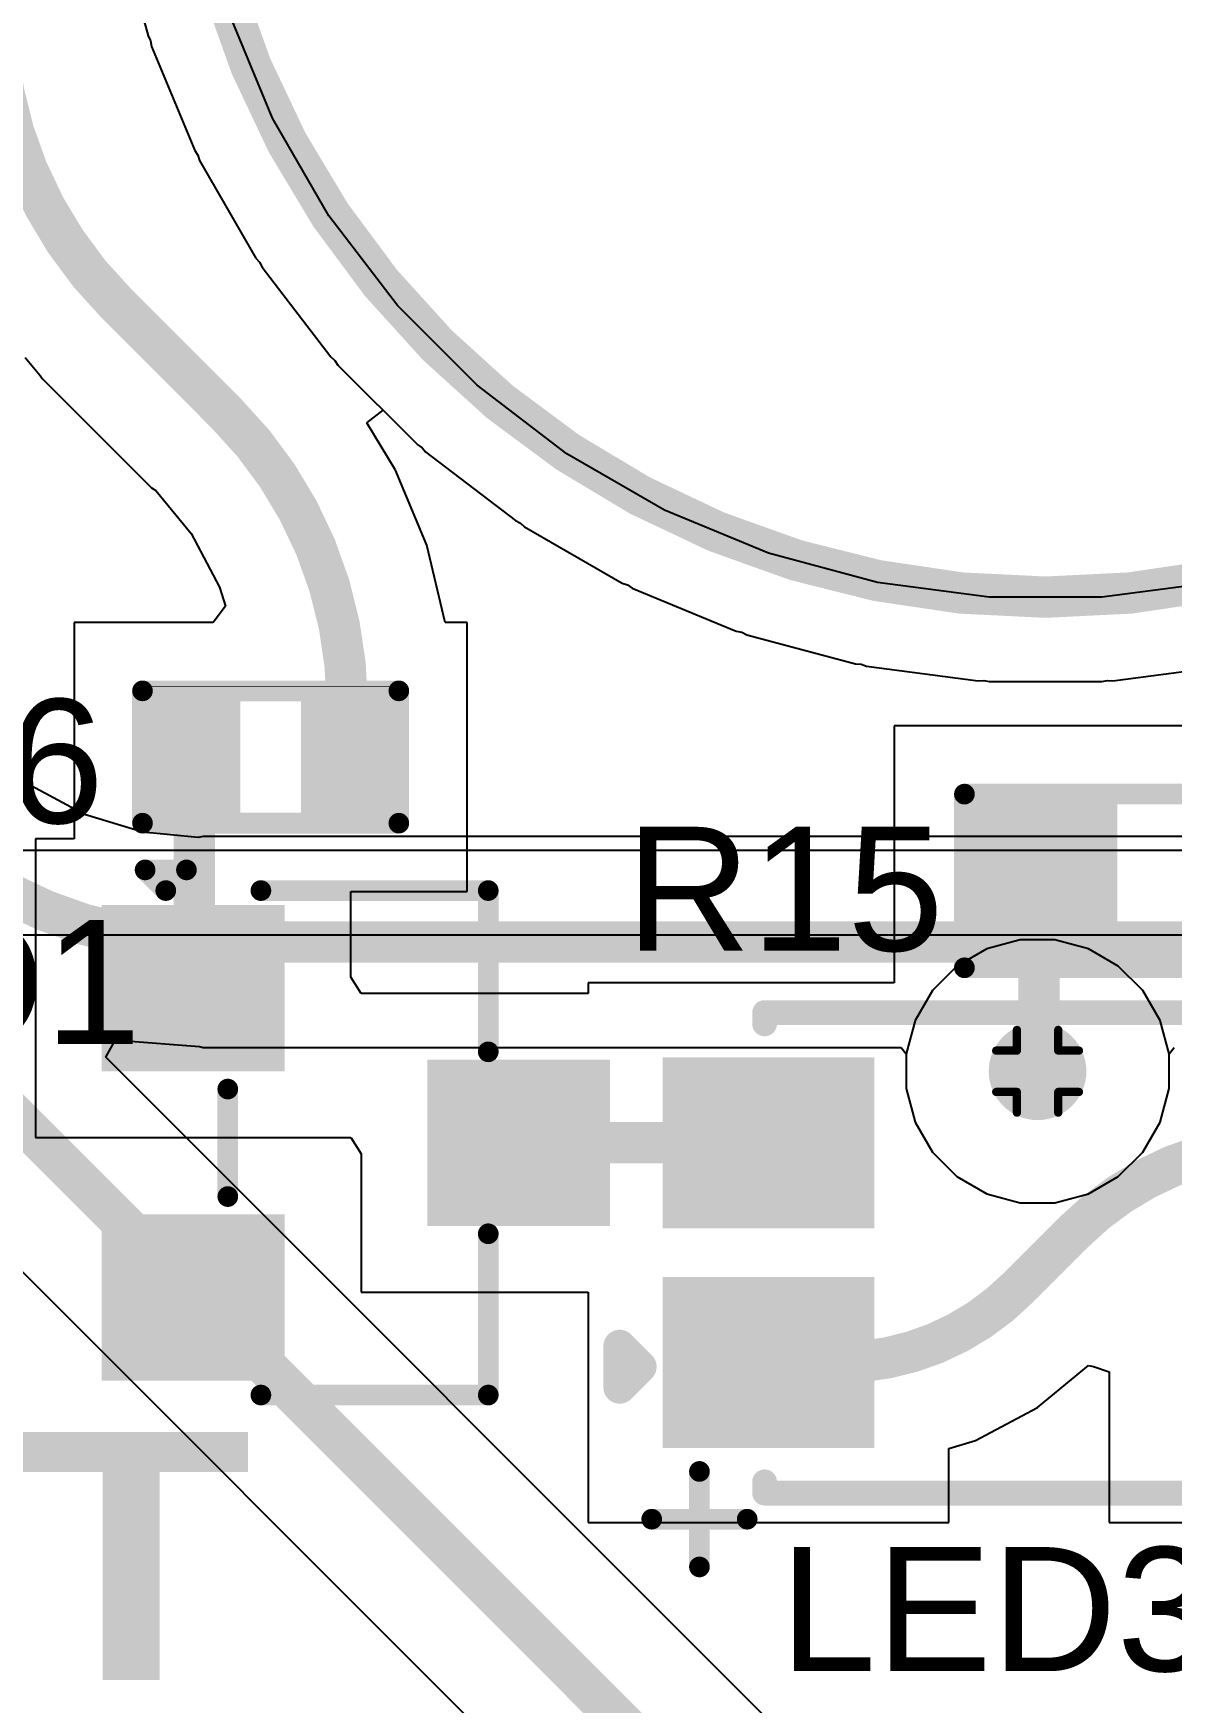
# Model space of a CAD drawing. Header units: inches. Extents: x -5 to 501, y -9 to 81.
# Drawn here: x 51.26 to 58.25, y 7.42 to 17.68 of the extents above; entities that cross this region are included whole.
import ezdxf

# ---------------------------------------------------------------- set-up
doc = ezdxf.new("R2010")
doc.units = ezdxf.units.IN
for name, color, linetype in [('Board Outline', 216, 'Continuous'), ('Bottom Layer', 5, 'Continuous'), ('Drill Drawing', 1, 'Continuous'), ('Ground', 16, 'Continuous'), ('Multi-Layer', 9, 'Continuous'), ('Power', 76, 'Continuous'), ('Top Layer', 1, 'Continuous'), ('Top Overlay', 2, 'Continuous'), ('Top Paste', 8, 'Continuous'), ('Top Solder', 216, 'Continuous'), ('Via Holes', 16, 'Continuous')]:
    doc.layers.add(name, color=color, linetype=linetype)
doc.styles.add('Arial', font='', dxfattribs={"height": 0.2})
doc.styles.add('Arial Black_Bold', font='', dxfattribs={"height": 0.2})
doc.styles.get('Arial').set_extended_font_data('Arial')
doc.styles.get('Arial Black_Bold').set_extended_font_data('Arial Black', bold=True)

msp = doc.modelspace()

# ---------------------------------------------------------------- hatches: boundary and pattern name
at = {"layer": 'Bottom Layer'}
h = msp.add_hatch(color=5, dxfattribs=at)
edge = h.paths.add_edge_path()
edge.add_arc((57.4294, 11.303), 0.2999994, 0, 360)
at = {"layer": 'Ground'}
h = msp.add_hatch(color=16, dxfattribs=at)
edge = h.paths.add_edge_path()
edge.add_arc((57.4294, 11.303), 0.2999994, 0, 360)
at = {"layer": 'Power'}
h = msp.add_hatch(color=76, dxfattribs=at)
edge = h.paths.add_edge_path()
edge.add_arc((57.4294, 11.303), 0.2999994, 0, 360)
at = {"layer": 'Top Layer'}
for points in [[(52.47639999999999, 13.5509), (52.47639999999999, 12.9159), (52.0192, 12.9159), (52.0192, 13.5509)], [(53.4162, 13.5509), (53.4162, 12.9159), (52.959, 12.9159), (52.959, 13.5509)], [(57.81829177999999, 12.91649944), (57.81829177999999, 12.02749944), (57.05629178, 12.02749944), (57.05629178, 12.91649944)], [(52.70176785, 12.22354045), (52.70176785, 11.40353955), (51.78176715, 11.40353955), (51.78176715, 12.22354045)], [(56.37633251, 10.38853904), (55.17633237, 10.38853904), (55.17633237, 11.33853968), (56.37633251, 11.33853968)], [(54.70176892999999, 11.27353981), (54.70176892999999, 10.45353891), (53.78176823, 10.45353891), (53.78176823, 11.27353981)], [(52.70176785, 10.32353917), (52.70176785, 9.50353827), (51.78176715, 9.50353827), (51.78176715, 10.32353917)], [(56.37633251, 9.038539199999999), (55.17633237, 9.038539199999999), (55.17633237, 9.98853984), (56.37633251, 9.98853984)]]:
    msp.add_hatch(color=1, dxfattribs=at).paths.add_polyline_path(points)
h = msp.add_hatch(color=1, dxfattribs=at)
edge = h.paths.add_edge_path()
edge.add_arc((57.4294, 11.303), 0.2999994, 0, 360)
at = {"layer": 'Top Paste'}
for points in [[(52.47639999999999, 13.5509), (52.47639999999999, 12.9159), (52.0192, 12.9159), (52.0192, 13.5509)], [(53.4162, 13.5509), (53.4162, 12.9159), (52.959, 12.9159), (52.959, 13.5509)], [(57.81829177999999, 12.91649944), (57.81829177999999, 12.02749944), (57.05629178, 12.02749944), (57.05629178, 12.91649944)], [(52.70176785, 12.22354045), (52.70176785, 11.40353955), (51.78176715, 11.40353955), (51.78176715, 12.22354045)], [(56.37633251, 10.38853904), (55.17633237, 10.38853904), (55.17633237, 11.33853968), (56.37633251, 11.33853968)], [(54.70176892999999, 11.27353981), (54.70176892999999, 10.45353891), (53.78176823, 10.45353891), (53.78176823, 11.27353981)], [(52.70176785, 10.32353917), (52.70176785, 9.50353827), (51.78176715, 9.50353827), (51.78176715, 10.32353917)], [(56.37633251, 9.038539199999999), (55.17633237, 9.038539199999999), (55.17633237, 9.98853984), (56.37633251, 9.98853984)]]:
    msp.add_hatch(color=8, dxfattribs=at).paths.add_polyline_path(points)
at = {"layer": 'Top Solder'}
for points in [[(52.53140115999999, 13.60590116), (52.53140115999999, 12.86089884), (51.96419884, 12.86089884), (51.96419884, 13.60590116)], [(53.47120116, 13.60590116), (53.47120116, 12.86089884), (52.90399884, 12.86089884), (52.90399884, 13.60590116)], [(57.91989177999999, 13.01809944), (57.91989177999999, 11.92589944), (56.95469178, 11.92589944), (56.95469178, 13.01809944)], [(52.80336784999999, 12.32514045), (52.80336784999999, 11.30193955), (51.68016715, 11.30193955), (51.68016715, 12.32514045)], [(56.42634510999999, 10.33852644), (55.12631977, 10.33852644), (55.12631977, 11.38855228), (56.42634510999999, 11.38855228)], [(54.80336892999999, 11.37513981), (54.80336892999999, 10.35193891), (53.68016823, 10.35193891), (53.68016823, 11.37513981)], [(52.80336784999999, 10.42513917), (52.80336784999999, 9.401938269999999), (51.68016715, 9.401938269999999), (51.68016715, 10.42513917)], [(56.42634510999999, 8.9885266), (55.12631977, 8.9885266), (55.12631977, 10.03855244), (56.42634510999999, 10.03855244)]]:
    msp.add_hatch(color=216, dxfattribs=at).paths.add_polyline_path(points)
at = {"layer": 'Via Holes'}
h = msp.add_hatch(color=7, dxfattribs=at)
edge = h.paths.add_edge_path()
edge.add_arc((57.4294, 11.303), 0.1499997, 0, 360)

# ---------------------------------------------------------------- linework, layer by layer
at = {"layer": 'Board Outline'}
msp.add_lwpolyline([(62.7614061, 19.49844462, 0.254, 0.254, 1), (52.19500609999999, 19.49844462, 0.254, 0.254, 1)], format="xyseb", close=True, dxfattribs=at)
at = {"layer": 'Bottom Layer'}
for p, q in [((51.78509835999999, 18.33147464), (51.96434615999999, 17.66251484)), ((51.96434615999999, 17.66251484), (51.97945916, 17.6318672)), ((51.97945916, 17.6318672), (51.98612412, 17.59836206)), ((51.98612412, 17.59836206), (52.2511528, 16.95852082)), ((52.2511528, 16.95852082), (52.27013676, 16.93011092)), ((52.27013676, 16.93011092), (52.28111971999999, 16.89775386)), ((52.28111971999999, 16.89775386), (52.62740046, 16.29798112)), ((52.62740046, 16.29798112), (52.64992518, 16.27229664)), ((52.64992518, 16.27229664), (52.66504072, 16.24164646)), ((52.66504072, 16.24164646), (53.08664262, 15.69220636)), ((53.08664262, 15.69220636), (53.11232709999999, 15.66968164)), ((53.11232709999999, 15.66968164), (53.1313136, 15.64126666)), ((53.1313136, 15.64126666), (53.62102814, 15.15155212)), ((53.62102814, 15.15155212), (53.64944058, 15.13256816)), ((53.64944058, 15.13256816), (53.67196784, 15.10688114)), ((53.67196784, 15.10688114), (54.22141048, 14.68527924)), ((46.59033862, 14.67324218), (57.03643406, 4.227146739999999)), ((54.22141048, 14.68527924), (54.25205558, 14.67016624)), ((54.25205558, 14.67016624), (54.27774259999999, 14.64763898)), ((54.27774259999999, 14.64763898), (54.87751534, 14.30135824)), ((54.87751534, 14.30135824), (54.90986732, 14.29037528)), ((54.90986732, 14.29037528), (54.93827976, 14.27139132)), ((54.93827976, 14.27139132), (55.57812354, 14.00636264)), ((55.57812354, 14.00636264), (55.61163121999999, 13.99969768)), ((55.61163121999999, 13.99969768), (55.64227632, 13.98458468)), ((55.64227632, 13.98458468), (56.31123612, 13.80533688)), ((56.31123612, 13.80533688), (56.34533561999999, 13.80310168)), ((56.34533561999999, 13.80310168), (56.37768506, 13.79212126)), ((56.37768506, 13.79212126), (57.06432072, 13.7017252)), ((57.89208894, 13.70172266), (58.57872206, 13.79212126)), ((57.06432072, 13.7017252), (57.09841006, 13.7039604)), ((57.09841006, 13.7039604), (57.13192536, 13.6972929)), ((57.13192536, 13.6972929), (57.82448429999999, 13.6972929)), ((57.82448429999999, 13.6972929), (57.85799197999999, 13.70395786)), ((57.85799197999999, 13.70395786), (57.89208894, 13.70172266)), ((51.57474572, 12.88058384), (51.24600876, 13.0562985)), ((51.93144554, 12.77237984), (51.57474572, 12.88058384)), ((52.27248371999999, 12.73879088), (51.93144554, 12.77237984)), ((52.30240238, 12.7447421), (52.27248371999999, 12.73879088)), ((60.98177287999999, 12.7447421), (52.30240238, 12.7447421)), ((51.70502486, 11.38979434), (51.7670796, 11.50060184)), ((51.7670796, 11.50060184), (51.80418646, 11.49169406)), ((51.80418646, 11.49169406), (52.28057616, 11.45420112)), ((57.95205326, 5.142765939999999), (51.70502486, 11.38979434)), ((52.28057616, 11.45420112), (52.30240238, 11.44986026)), ((52.30240238, 11.44986026), (56.59033386, 11.44986026)), ((56.59033386, 11.44986026), (56.62140059999999, 11.40937266)), ((56.62140059999999, 11.40937266), (56.62140059999999, 11.1966248)), ((58.23739939999999, 11.40937266), (58.26846614, 11.44986026)), ((58.23739939999999, 11.1966248), (58.23739939999999, 11.40937266)), ((56.62140059999999, 11.1966248), (56.67646526, 10.99112356)), ((58.18233473999999, 10.99112356), (58.23739939999999, 11.1966248)), ((56.67646526, 10.99112356), (56.78284046, 10.80687704)), ((58.07595953999999, 10.80687704), (58.18233473999999, 10.99112356)), ((56.78284046, 10.80687704), (56.93327704, 10.65644046)), ((57.92552296, 10.65644046), (58.07595953999999, 10.80687704)), ((56.93327704, 10.65644046), (57.11752356, 10.55006526)), ((57.74127643999999, 10.55006526), (57.92552296, 10.65644046)), ((57.11752356, 10.55006526), (57.3230248, 10.4950006)), ((57.3230248, 10.4950006), (57.5357752, 10.4950006)), ((57.5357752, 10.4950006), (57.74127643999999, 10.55006526))]:
    msp.add_line(p, q, dxfattribs=at)
for points in [[(47.04814821999999, 15.13105178, 0.254, 0.254, 0), (57.49424366, 4.684956339999999, 0.254, 0.254, 0)], [(52.30240238, 12.09730118, 0.254, 0.254, -0.198912367379658), (50.5063506, 12.8412494, 0.254, 0.254, 0)], [(52.30240238, 12.09730118, 0.254, 0.254, 0), (61.47636929999999, 12.09730118, 0.254, 0.254, 0)]]:
    msp.add_lwpolyline(points, format="xyseb", dxfattribs=at)
msp.add_lwpolyline([(52.23890237999999, 12.09730118, 0.127, 0.127, 1), (52.36590237999999, 12.09730118, 0.127, 0.127, 1)], format="xyseb", close=True, dxfattribs=at)
msp.add_lwpolyline([(52.23890237999999, 12.09730118, 0.127, 0.127, 1), (52.36590237999999, 12.09730118, 0.127, 0.127, 1)], format="xyseb", close=True, dxfattribs=at)
at = {"layer": 'Drill Drawing'}
for points in [[(57.30239999999999, 11.43, 0.0508, 0.0508, 0), (57.30239999999999, 11.557, 0.0508, 0.0508, 0)], [(57.30239999999999, 11.557, 0.0508, 0.0508, 0), (57.5564, 11.557, 0.0508, 0.0508, 0)], [(57.5564, 11.43, 0.0508, 0.0508, 0), (57.5564, 11.557, 0.0508, 0.0508, 0)], [(57.1754, 11.176, 0.0508, 0.0508, 0), (57.1754, 11.43, 0.0508, 0.0508, 0)], [(57.1754, 11.43, 0.0508, 0.0508, 0), (57.30239999999999, 11.43, 0.0508, 0.0508, 0)], [(57.5564, 11.43, 0.0508, 0.0508, 0), (57.68339999999999, 11.43, 0.0508, 0.0508, 0)], [(57.68339999999999, 11.176, 0.0508, 0.0508, 0), (57.68339999999999, 11.43, 0.0508, 0.0508, 0)], [(57.1754, 11.176, 0.0508, 0.0508, 0), (57.30239999999999, 11.176, 0.0508, 0.0508, 0)], [(57.30239999999999, 11.049, 0.0508, 0.0508, 0), (57.30239999999999, 11.176, 0.0508, 0.0508, 0)], [(57.5564, 11.176, 0.0508, 0.0508, 0), (57.68339999999999, 11.176, 0.0508, 0.0508, 0)], [(57.5564, 11.049, 0.0508, 0.0508, 0), (57.5564, 11.176, 0.0508, 0.0508, 0)], [(57.30239999999999, 11.049, 0.0508, 0.0508, 0), (57.5564, 11.049, 0.0508, 0.0508, 0)]]:
    msp.add_lwpolyline(points, format="xyseb", dxfattribs=at)
for points in [[(57.2897, 11.557, 0.0254, 0.0254, 1), (57.31509999999999, 11.557, 0.0254, 0.0254, 1)], [(57.2897, 11.557, 0.0254, 0.0254, 1), (57.31509999999999, 11.557, 0.0254, 0.0254, 1)], [(57.54369999999999, 11.557, 0.0254, 0.0254, 1), (57.5691, 11.557, 0.0254, 0.0254, 1)], [(57.54369999999999, 11.557, 0.0254, 0.0254, 1), (57.5691, 11.557, 0.0254, 0.0254, 1)], [(57.1627, 11.43, 0.0254, 0.0254, 1), (57.1881, 11.43, 0.0254, 0.0254, 1)], [(57.1627, 11.43, 0.0254, 0.0254, 1), (57.1881, 11.43, 0.0254, 0.0254, 1)], [(57.2897, 11.43, 0.0254, 0.0254, 1), (57.31509999999999, 11.43, 0.0254, 0.0254, 1)], [(57.2897, 11.43, 0.0254, 0.0254, 1), (57.31509999999999, 11.43, 0.0254, 0.0254, 1)], [(57.54369999999999, 11.43, 0.0254, 0.0254, 1), (57.5691, 11.43, 0.0254, 0.0254, 1)], [(57.54369999999999, 11.43, 0.0254, 0.0254, 1), (57.5691, 11.43, 0.0254, 0.0254, 1)], [(57.6707, 11.43, 0.0254, 0.0254, 1), (57.6961, 11.43, 0.0254, 0.0254, 1)], [(57.6707, 11.43, 0.0254, 0.0254, 1), (57.6961, 11.43, 0.0254, 0.0254, 1)], [(57.1627, 11.176, 0.0254, 0.0254, 1), (57.1881, 11.176, 0.0254, 0.0254, 1)], [(57.1627, 11.176, 0.0254, 0.0254, 1), (57.1881, 11.176, 0.0254, 0.0254, 1)], [(57.2897, 11.176, 0.0254, 0.0254, 1), (57.31509999999999, 11.176, 0.0254, 0.0254, 1)], [(57.2897, 11.176, 0.0254, 0.0254, 1), (57.31509999999999, 11.176, 0.0254, 0.0254, 1)], [(57.54369999999999, 11.176, 0.0254, 0.0254, 1), (57.5691, 11.176, 0.0254, 0.0254, 1)], [(57.54369999999999, 11.176, 0.0254, 0.0254, 1), (57.5691, 11.176, 0.0254, 0.0254, 1)], [(57.6707, 11.176, 0.0254, 0.0254, 1), (57.6961, 11.176, 0.0254, 0.0254, 1)], [(57.6707, 11.176, 0.0254, 0.0254, 1), (57.6961, 11.176, 0.0254, 0.0254, 1)], [(57.2897, 11.049, 0.0254, 0.0254, 1), (57.31509999999999, 11.049, 0.0254, 0.0254, 1)], [(57.2897, 11.049, 0.0254, 0.0254, 1), (57.31509999999999, 11.049, 0.0254, 0.0254, 1)], [(57.54369999999999, 11.049, 0.0254, 0.0254, 1), (57.5691, 11.049, 0.0254, 0.0254, 1)], [(57.54369999999999, 11.049, 0.0254, 0.0254, 1), (57.5691, 11.049, 0.0254, 0.0254, 1)]]:
    msp.add_lwpolyline(points, format="xyseb", close=True, dxfattribs=at)
at = {"layer": 'Ground'}
for p, q in [((51.78509835999999, 18.33147464), (51.96434615999999, 17.66251484)), ((51.96434615999999, 17.66251484), (51.97945916, 17.6318672)), ((51.97945916, 17.6318672), (51.98612412, 17.59836206)), ((51.98612412, 17.59836206), (52.2511528, 16.95852082)), ((52.2511528, 16.95852082), (52.27013676, 16.93011092)), ((52.27013676, 16.93011092), (52.28111971999999, 16.89775386)), ((52.28111971999999, 16.89775386), (52.62740046, 16.29798112)), ((52.62740046, 16.29798112), (52.64992518, 16.27229664)), ((52.64992518, 16.27229664), (52.66504072, 16.24164646)), ((52.66504072, 16.24164646), (53.08664262, 15.69220636)), ((53.08664262, 15.69220636), (53.11232709999999, 15.66968164)), ((53.11232709999999, 15.66968164), (53.1313136, 15.64126666)), ((53.1313136, 15.64126666), (53.62102814, 15.15155212)), ((53.62102814, 15.15155212), (53.64944058, 15.13256816)), ((53.64944058, 15.13256816), (53.67196784, 15.10688114)), ((53.67196784, 15.10688114), (54.22141048, 14.68527924)), ((54.22141048, 14.68527924), (54.25205558, 14.67016624)), ((54.25205558, 14.67016624), (54.27774259999999, 14.64763898)), ((54.27774259999999, 14.64763898), (54.87751534, 14.30135824)), ((54.87751534, 14.30135824), (54.90986732, 14.29037528)), ((54.90986732, 14.29037528), (54.93827976, 14.27139132)), ((54.93827976, 14.27139132), (55.57812354, 14.00636264)), ((55.57812354, 14.00636264), (55.61163121999999, 13.99969768)), ((55.61163121999999, 13.99969768), (55.64227632, 13.98458468)), ((55.64227632, 13.98458468), (56.31123612, 13.80533688)), ((56.31123612, 13.80533688), (56.34533561999999, 13.80310168)), ((56.34533561999999, 13.80310168), (56.37768506, 13.79212126)), ((56.37768506, 13.79212126), (57.06432072, 13.7017252)), ((57.89208894, 13.70172266), (58.57872206, 13.79212126)), ((57.06432072, 13.7017252), (57.09841006, 13.7039604)), ((57.09841006, 13.7039604), (57.13192536, 13.6972929)), ((57.13192536, 13.6972929), (57.82448429999999, 13.6972929)), ((57.82448429999999, 13.6972929), (57.85799197999999, 13.70395786)), ((57.85799197999999, 13.70395786), (57.89208894, 13.70172266)), ((57.3230248, 12.1109994), (57.11752356, 12.05593474)), ((57.5357752, 12.1109994), (57.3230248, 12.1109994)), ((57.74127643999999, 12.05593474), (57.5357752, 12.1109994)), ((57.11752356, 12.05593474), (56.93327704, 11.94955954)), ((57.92552296, 11.94955954), (57.74127643999999, 12.05593474)), ((56.93327704, 11.94955954), (56.78284046, 11.79912296)), ((58.07595953999999, 11.79912296), (57.92552296, 11.94955954)), ((56.78284046, 11.79912296), (56.67646526, 11.61487644)), ((58.18233473999999, 11.61487644), (58.07595953999999, 11.79912296)), ((56.67646526, 11.61487644), (56.62140059999999, 11.4093752)), ((58.23739939999999, 11.4093752), (58.18233473999999, 11.61487644)), ((56.62140059999999, 11.4093752), (56.62140059999999, 11.1966248)), ((58.23739939999999, 11.1966248), (58.23739939999999, 11.4093752)), ((56.62140059999999, 11.1966248), (56.67646526, 10.99112356)), ((58.18233473999999, 10.99112356), (58.23739939999999, 11.1966248)), ((56.67646526, 10.99112356), (56.78284046, 10.80687704)), ((58.07595953999999, 10.80687704), (58.18233473999999, 10.99112356)), ((56.78284046, 10.80687704), (56.93327704, 10.65644046)), ((57.92552296, 10.65644046), (58.07595953999999, 10.80687704)), ((56.93327704, 10.65644046), (57.11752356, 10.55006526)), ((57.74127643999999, 10.55006526), (57.92552296, 10.65644046)), ((57.11752356, 10.55006526), (57.3230248, 10.4950006)), ((57.3230248, 10.4950006), (57.5357752, 10.4950006)), ((57.5357752, 10.4950006), (57.74127643999999, 10.55006526))]:
    msp.add_line(p, q, dxfattribs=at)
at = {"layer": 'Multi-Layer'}
for p, q in [((52.72967864, 17.15672972), (52.46464996, 17.79657096)), ((53.07595938, 16.55695698), (52.72967864, 17.15672972)), ((53.49756127999999, 16.00751434), (53.07595938, 16.55695698)), ((53.98727581999999, 15.5177998), (53.49756127999999, 16.00751434)), ((54.53671846, 15.0961979), (53.98727581999999, 15.5177998)), ((55.13649119999999, 14.74991716), (54.53671846, 15.0961979)), ((55.77633244, 14.48488848), (55.13649119999999, 14.74991716)), ((56.44529223999999, 14.30564068), (55.77633244, 14.48488848)), ((57.13192536, 14.21524462), (56.44529223999999, 14.30564068)), ((58.51111741999999, 14.30564068), (57.82448429999999, 14.21524462)), ((57.47820609999999, 14.21524462), (57.13192536, 14.21524462)), ((57.47820609999999, 14.21524462), (57.47820609999999, 14.21524462)), ((57.82448429999999, 14.21524462), (57.47820609999999, 14.21524462))]:
    msp.add_line(p, q, dxfattribs=at)
at = {"layer": 'Power'}
for p, q in [((51.78509835999999, 18.33147464), (51.96434615999999, 17.66251484)), ((51.96434615999999, 17.66251484), (51.97945916, 17.6318672)), ((51.97945916, 17.6318672), (51.98612412, 17.59836206)), ((51.98612412, 17.59836206), (52.2511528, 16.95852082)), ((52.2511528, 16.95852082), (52.27013676, 16.93011092)), ((52.27013676, 16.93011092), (52.28111971999999, 16.89775386)), ((52.28111971999999, 16.89775386), (52.62740046, 16.29798112)), ((52.62740046, 16.29798112), (52.64992518, 16.27229664)), ((52.64992518, 16.27229664), (52.66504072, 16.24164646)), ((52.66504072, 16.24164646), (53.08664262, 15.69220636)), ((53.08664262, 15.69220636), (53.11232709999999, 15.66968164)), ((53.11232709999999, 15.66968164), (53.1313136, 15.64126666)), ((53.1313136, 15.64126666), (53.62102814, 15.15155212)), ((53.62102814, 15.15155212), (53.64944058, 15.13256816)), ((53.64944058, 15.13256816), (53.67196784, 15.10688114)), ((53.67196784, 15.10688114), (54.22141048, 14.68527924)), ((54.22141048, 14.68527924), (54.25205558, 14.67016624)), ((54.25205558, 14.67016624), (54.27774259999999, 14.64763898)), ((54.27774259999999, 14.64763898), (54.87751534, 14.30135824)), ((54.87751534, 14.30135824), (54.90986732, 14.29037528)), ((54.90986732, 14.29037528), (54.93827976, 14.27139132)), ((54.93827976, 14.27139132), (55.57812354, 14.00636264)), ((55.57812354, 14.00636264), (55.61163121999999, 13.99969768)), ((55.61163121999999, 13.99969768), (55.64227632, 13.98458468)), ((55.64227632, 13.98458468), (56.31123612, 13.80533688)), ((56.31123612, 13.80533688), (56.34533561999999, 13.80310168)), ((56.34533561999999, 13.80310168), (56.37768506, 13.79212126)), ((56.37768506, 13.79212126), (57.06432072, 13.7017252)), ((57.89208894, 13.70172266), (58.57872206, 13.79212126)), ((57.06432072, 13.7017252), (57.09841006, 13.7039604)), ((57.09841006, 13.7039604), (57.13192536, 13.6972929)), ((57.13192536, 13.6972929), (57.82448429999999, 13.6972929)), ((57.82448429999999, 13.6972929), (57.85799197999999, 13.70395786)), ((57.85799197999999, 13.70395786), (57.89208894, 13.70172266)), ((60.66836989999999, 12.65915172), (46.29198005999999, 12.65915172)), ((46.29198005999999, 12.1412), (60.66836989999999, 12.1412))]:
    msp.add_line(p, q, dxfattribs=at)
at = {"layer": 'Top Layer'}
for p, q in [((51.20845739999999, 15.68739052), (51.30236628, 15.577439)), ((51.30236628, 15.577439), (51.31473862, 15.5589224)), ((51.31473862, 15.5589224), (51.98584218, 14.88781884)), ((53.30767342, 15.2853009), (53.40810501999999, 15.36447524)), ((53.48529308, 14.99545388), (53.30767342, 15.2853009)), ((53.40810501999999, 15.36447524), (53.62102814, 15.15155212)), ((53.62102814, 15.15155212), (53.64944058, 15.13256816)), ((53.64944058, 15.13256816), (53.67196784, 15.10688114)), ((53.67196784, 15.10688114), (54.22141048, 14.68527924)), ((53.67653984, 14.5337403), (53.48529308, 14.99545388)), ((51.98584218, 14.88781884), (52.01120408, 14.87087196)), ((52.01120408, 14.87087196), (52.22860268, 14.60597028)), ((54.22141048, 14.68527924), (54.25205558, 14.67016624)), ((54.25205558, 14.67016624), (54.27774259999999, 14.64763898)), ((52.22860268, 14.60597028), (52.40431734, 14.27723332)), ((54.27774259999999, 14.64763898), (54.87751534, 14.30135824)), ((53.79054012, 14.0589), (53.67653984, 14.5337403)), ((52.40431734, 14.27723332), (52.43960302, 14.16090894)), ((54.87751534, 14.30135824), (54.90986732, 14.29037528)), ((54.90986732, 14.29037528), (54.93827976, 14.27139132)), ((54.93827976, 14.27139132), (55.57812354, 14.00636264)), ((52.43960302, 14.16090894), (52.36394911999999, 14.0589)), ((52.36394911999999, 14.0589), (51.5112, 14.0589)), ((51.5112, 14.0589), (51.5112, 12.73153918)), ((53.92420000000001, 14.0589), (53.79054012, 14.0589)), ((53.92420000000001, 12.4079), (53.92420000000001, 14.0589)), ((55.57812354, 14.00636264), (55.61163121999999, 13.99969768)), ((55.61163121999999, 13.99969768), (55.64227632, 13.98458468)), ((55.64227632, 13.98458468), (56.31123612, 13.80533688)), ((56.31123612, 13.80533688), (56.34533561999999, 13.80310168)), ((56.34533561999999, 13.80310168), (56.37768506, 13.79212126)), ((56.37768506, 13.79212126), (57.06432072, 13.7017252)), ((57.89208894, 13.70172266), (58.57872206, 13.79212126)), ((57.06432072, 13.7017252), (57.09841006, 13.7039604)), ((57.09841006, 13.7039604), (57.13192536, 13.6972929)), ((57.13192536, 13.6972929), (57.82448429999999, 13.6972929)), ((57.82448429999999, 13.6972929), (57.85799197999999, 13.70395786)), ((57.85799197999999, 13.70395786), (57.89208894, 13.70172266)), ((59.85029177999999, 13.42449944), (56.54829178, 13.42449944)), ((56.54829178, 13.42449944), (56.54829178, 11.84653968)), ((51.5112, 12.73153918), (51.27376842, 12.73153918)), ((51.27376842, 12.73153918), (51.27376842, 10.89554082)), ((53.20976657999999, 11.88202856), (53.20976657999999, 12.4079)), ((53.20976657999999, 12.4079), (53.92420000000001, 12.4079)), ((53.27377204, 11.78154108), (53.20976657999999, 11.88202856)), ((56.54829178, 11.84653968), (54.66833364, 11.84653968)), ((54.66833364, 11.84653968), (54.66833364, 11.78153854)), ((53.33676912, 11.78153854), (53.27377204, 11.78154108)), ((54.66833364, 11.78153854), (53.33676912, 11.78153854)), ((51.27376842, 10.89554082), (53.14676696, 10.89554082)), ((53.14676696, 10.89554082), (53.20976404, 10.89553828)), ((53.20976404, 10.89553828), (53.2737695, 10.7950508)), ((53.2737695, 10.7950508), (53.2737695, 9.945540179999998)), ((53.2737695, 9.945540179999998), (54.66833364, 9.945540179999998)), ((54.66833364, 9.945540179999998), (54.66833364, 8.5305392)), ((57.42869387999999, 9.23815526), (57.74133232000001, 9.49473082)), ((57.74133232000001, 9.49473082), (57.77281308, 9.490415359999998)), ((57.77281308, 9.490415359999998), (57.86833232, 9.45664352)), ((57.86833232, 9.45664352), (57.86833232, 8.5305392)), ((57.0489334, 9.03516862), (57.42869387999999, 9.23815526)), ((56.88433124, 8.9852373), (57.0489334, 9.03516862)), ((56.88433124, 8.5305392), (56.88433124, 8.9852373)), ((54.66833364, 8.5305392), (56.88433124, 8.5305392)), ((57.86833232, 8.5305392), (60.08432992, 8.5305392))]:
    msp.add_line(p, q, dxfattribs=at)
for points in [[(51.77254822, 16.016732, 0.254, 0.254, -0.198912367379658), (51.0286, 17.81278378, 0.254, 0.254, 0)], [(51.77254822, 16.016732, 0.254, 0.254, 0), (52.44365178, 15.34562844, 0.254, 0.254, 0)], [(52.44365178, 15.34562844, 0.254, 0.254, -0.198912367379658), (53.1876, 13.54957666, 0.254, 0.254, 0)], [(53.1876, 13.2334, 0.254, 0.254, 0), (53.1876, 13.54957666, 0.254, 0.254, 0)], [(52.2478, 11.81354, 0.254, 0.254, 0), (52.2478, 13.2334, 0.254, 0.254, 0)], [(57.43729178, 11.31089178, 0.254, 0.254, 0), (57.43729178, 12.47199944, 0.254, 0.254, 0)], [(52.2417675, 11.81354, 0.254, 0.254, 0), (52.2478, 11.81354, 0.254, 0.254, 0)], [(57.4294, 11.303, 0.254, 0.254, 0), (57.43729178, 11.31089178, 0.254, 0.254, 0)], [(54.24176858, 10.86353936, 0.254, 0.254, 0), (55.77633244, 10.86353936, 0.254, 0.254, 0)], [(57.65239167999999, 10.31514574, 0.254, 0.254, -0.1989121140703354), (58.97632857999999, 10.86353936, 0.254, 0.254, 0)], [(57.30506699999999, 9.96782106, 0.254, 0.254, 0), (57.65239167999999, 10.31514574, 0.254, 0.254, 0)], [(57.30506699999999, 9.96782106, 0.254, 0.254, -0.198912367379658), (56.2083331, 9.51353952, 0.254, 0.254, 0)], [(55.77633244, 9.51353952, 0.254, 0.254, 0), (56.2083331, 9.51353952, 0.254, 0.254, 0)]]:
    msp.add_lwpolyline(points, format="xyseb", dxfattribs=at)
for points in [[(51.70904821999999, 16.016732, 0.127, 0.127, 1), (51.83604822, 16.016732, 0.127, 0.127, 1)], [(51.70904821999999, 16.016732, 0.127, 0.127, 1), (51.83604822, 16.016732, 0.127, 0.127, 1)], [(52.38015178, 15.34562844, 0.127, 0.127, 1), (52.50715177999999, 15.34562844, 0.127, 0.127, 1)], [(52.38015178, 15.34562844, 0.127, 0.127, 1), (52.50715177999999, 15.34562844, 0.127, 0.127, 1)], [(53.12409999999999, 13.54957666, 0.127, 0.127, 1), (53.25109999999999, 13.54957666, 0.127, 0.127, 1)], [(53.12409999999999, 13.54957666, 0.127, 0.127, 1), (53.25109999999999, 13.54957666, 0.127, 0.127, 1)], [(52.1843, 13.2334, 0.127, 0.127, 1), (52.3113, 13.2334, 0.127, 0.127, 1)], [(53.12409999999999, 13.2334, 0.127, 0.127, 1), (53.25109999999999, 13.2334, 0.127, 0.127, 1)], [(57.37379178, 12.47199944, 0.127, 0.127, 1), (57.50079178, 12.47199944, 0.127, 0.127, 1)], [(52.1782675, 11.81354, 0.127, 0.127, 1), (52.3052675, 11.81354, 0.127, 0.127, 1)], [(52.1843, 11.81354, 0.127, 0.127, 1), (52.3113, 11.81354, 0.127, 0.127, 1)], [(52.1843, 11.81354, 0.127, 0.127, 1), (52.3113, 11.81354, 0.127, 0.127, 1)], [(57.3659, 11.303, 0.127, 0.127, 1), (57.4929, 11.303, 0.127, 0.127, 1)], [(57.37379178, 11.31089178, 0.127, 0.127, 1), (57.50079178, 11.31089178, 0.127, 0.127, 1)], [(57.37379178, 11.31089178, 0.127, 0.127, 1), (57.50079178, 11.31089178, 0.127, 0.127, 1)], [(54.17826858, 10.86353936, 0.127, 0.127, 1), (54.30526858, 10.86353936, 0.127, 0.127, 1)], [(55.71283244, 10.86353936, 0.127, 0.127, 1), (55.83983244, 10.86353936, 0.127, 0.127, 1)], [(57.58889168, 10.31514574, 0.127, 0.127, 1), (57.71589167999999, 10.31514574, 0.127, 0.127, 1)], [(57.58889168, 10.31514574, 0.127, 0.127, 1), (57.71589167999999, 10.31514574, 0.127, 0.127, 1)], [(57.241567, 9.96782106, 0.127, 0.127, 1), (57.368567, 9.96782106, 0.127, 0.127, 1)], [(57.241567, 9.96782106, 0.127, 0.127, 1), (57.368567, 9.96782106, 0.127, 0.127, 1)], [(55.71283244, 9.51353952, 0.127, 0.127, 1), (55.83983244, 9.51353952, 0.127, 0.127, 1)], [(56.1448331, 9.51353952, 0.127, 0.127, 1), (56.27183309999999, 9.51353952, 0.127, 0.127, 1)], [(56.1448331, 9.51353952, 0.127, 0.127, 1), (56.27183309999999, 9.51353952, 0.127, 0.127, 1)]]:
    msp.add_lwpolyline(points, format="xyseb", close=True, dxfattribs=at)
at = {"layer": 'Top Overlay'}
for points in [[(51.9303, 13.6398, 0.127, 0.127, 0), (53.5051, 13.6398, 0.127, 0.127, 0)], [(51.9303, 12.827, 0.127, 0.127, 0), (51.9303, 13.6398, 0.127, 0.127, 0)], [(51.90489999999999, 13.6652, 0.0032258, 0.0032258, 0), (53.5305, 13.6652, 0.0032258, 0.0032258, 0)], [(53.5051, 12.827, 0.127, 0.127, 0), (53.5051, 13.6398, 0.127, 0.127, 0)], [(56.98009178, 11.93859944, 0.127, 0.127, 0), (56.98009178, 13.00539944, 0.127, 0.127, 0)], [(56.98009178, 13.00539944, 0.127, 0.127, 0), (59.41849178, 13.00539944, 0.127, 0.127, 0)], [(51.9303, 12.827, 0.127, 0.127, 0), (53.5051, 12.827, 0.127, 0.127, 0)], [(51.94636804, 12.53993936, 0.127, 0.127, 0), (52.20036803999999, 12.53993936, 0.127, 0.127, 0)], [(51.94636804, 12.53993936, 0.127, 0.127, 0), (52.07336804, 12.41293936, 0.127, 0.127, 0)], [(52.07336804, 12.41293936, 0.127, 0.127, 0), (52.20036803999999, 12.53993936, 0.127, 0.127, 0)], [(52.65756804, 12.41293936, 0.127, 0.127, 0), (54.05456803999999, 12.41293936, 0.127, 0.127, 0)], [(54.05456803999999, 11.42233936, 0.127, 0.127, 0), (54.05456803999999, 12.41293936, 0.127, 0.127, 0)], [(56.98009178, 11.93859944, 0.127, 0.127, 0), (59.41849178, 11.93859944, 0.127, 0.127, 0)], [(55.75250724, 11.59382492, 0.1519936, 0.1519936, 0), (55.75250724, 11.66364952, 0.1519936, 0.1519936, 0)], [(55.75250724, 11.66364952, 0.1519936, 0.1519936, 0), (58.95262784, 11.66364952, 0.1519936, 0.1519936, 0)], [(52.45436804, 10.53333936, 0.127, 0.127, 0), (52.45436804, 11.19373936, 0.127, 0.127, 0)], [(54.05456803999999, 9.314139359999999, 0.127, 0.127, 0), (54.05456803999999, 10.30473936, 0.127, 0.127, 0)], [(54.86193244, 9.61513952, 0.1999996, 0.1999996, 0), (54.98893244, 9.48813952, 0.1999996, 0.1999996, 0)], [(54.86193244, 9.36113952, 0.1999996, 0.1999996, 0), (54.86193244, 9.61513952, 0.1999996, 0.1999996, 0)], [(54.86193244, 9.36113952, 0.1999996, 0.1999996, 0), (54.98893244, 9.48813952, 0.1999996, 0.1999996, 0)], [(52.65756804, 9.314139359999999, 0.127, 0.127, 0), (54.05456803999999, 9.314139359999999, 0.127, 0.127, 0)], [(55.35205084, 8.258139439999999, 0.127, 0.127, 0), (55.35205084, 8.84475752, 0.127, 0.127, 0)], [(55.75250724, 8.711280519999999, 0.1519936, 0.1519936, 0), (55.75250724, 8.78110512, 0.1519936, 0.1519936, 0)], [(55.75250724, 8.711280519999999, 0.1519936, 0.1519936, 0), (58.95262784, 8.711280519999999, 0.1519936, 0.1519936, 0)], [(55.05874179999999, 8.55144848, 0.127, 0.127, 0), (55.64535987999999, 8.55144848, 0.127, 0.127, 0)]]:
    msp.add_lwpolyline(points, format="xyseb", dxfattribs=at)
for points in [[(51.89855, 13.6398, 0.0635, 0.0635, 1), (51.96205, 13.6398, 0.0635, 0.0635, 1)], [(51.89855, 13.6398, 0.0635, 0.0635, 1), (51.96205, 13.6398, 0.0635, 0.0635, 1)], [(51.90409481999999, 13.6652, 0.0016129, 0.0016129, 1), (51.90570518, 13.6652, 0.0016129, 0.0016129, 1)], [(53.47335, 13.6398, 0.0635, 0.0635, 1), (53.53684999999999, 13.6398, 0.0635, 0.0635, 1)], [(53.47335, 13.6398, 0.0635, 0.0635, 1), (53.53684999999999, 13.6398, 0.0635, 0.0635, 1)], [(53.52969482, 13.6652, 0.0016129, 0.0016129, 1), (53.53130518, 13.6652, 0.0016129, 0.0016129, 1)], [(56.94834178, 13.00539944, 0.0635, 0.0635, 1), (57.01184178, 13.00539944, 0.0635, 0.0635, 1)], [(56.94834178, 13.00539944, 0.0635, 0.0635, 1), (57.01184178, 13.00539944, 0.0635, 0.0635, 1)], [(51.89855, 12.827, 0.0635, 0.0635, 1), (51.96205, 12.827, 0.0635, 0.0635, 1)], [(51.89855, 12.827, 0.0635, 0.0635, 1), (51.96205, 12.827, 0.0635, 0.0635, 1)], [(53.47335, 12.827, 0.0635, 0.0635, 1), (53.53684999999999, 12.827, 0.0635, 0.0635, 1)], [(53.47335, 12.827, 0.0635, 0.0635, 1), (53.53684999999999, 12.827, 0.0635, 0.0635, 1)], [(51.91461803999999, 12.53993936, 0.0635, 0.0635, 1), (51.97811803999999, 12.53993936, 0.0635, 0.0635, 1)], [(51.91461803999999, 12.53993936, 0.0635, 0.0635, 1), (51.97811803999999, 12.53993936, 0.0635, 0.0635, 1)], [(52.16861804, 12.53993936, 0.0635, 0.0635, 1), (52.23211804, 12.53993936, 0.0635, 0.0635, 1)], [(52.16861804, 12.53993936, 0.0635, 0.0635, 1), (52.23211804, 12.53993936, 0.0635, 0.0635, 1)], [(52.04161804, 12.41293936, 0.0635, 0.0635, 1), (52.10511804, 12.41293936, 0.0635, 0.0635, 1)], [(52.04161804, 12.41293936, 0.0635, 0.0635, 1), (52.10511804, 12.41293936, 0.0635, 0.0635, 1)], [(52.62581803999999, 12.41293936, 0.0635, 0.0635, 1), (52.68931804, 12.41293936, 0.0635, 0.0635, 1)], [(54.02281804, 12.41293936, 0.0635, 0.0635, 1), (54.08631803999999, 12.41293936, 0.0635, 0.0635, 1)], [(54.02281804, 12.41293936, 0.0635, 0.0635, 1), (54.08631803999999, 12.41293936, 0.0635, 0.0635, 1)], [(56.94834178, 11.93859944, 0.0635, 0.0635, 1), (57.01184178, 11.93859944, 0.0635, 0.0635, 1)], [(56.94834178, 11.93859944, 0.0635, 0.0635, 1), (57.01184178, 11.93859944, 0.0635, 0.0635, 1)], [(55.71450884, 11.66364952, 0.07599679999999999, 0.07599679999999999, 1), (55.79050564, 11.66364952, 0.07599679999999999, 0.07599679999999999, 1)], [(55.71450884, 11.66364952, 0.07599679999999999, 0.07599679999999999, 1), (55.79050564, 11.66364952, 0.07599679999999999, 0.07599679999999999, 1)], [(55.71450884, 11.59382492, 0.07599679999999999, 0.07599679999999999, 1), (55.79050564, 11.59382492, 0.07599679999999999, 0.07599679999999999, 1)], [(54.02281804, 11.42233936, 0.0635, 0.0635, 1), (54.08631803999999, 11.42233936, 0.0635, 0.0635, 1)], [(52.42261804, 11.19373936, 0.0635, 0.0635, 1), (52.48611803999999, 11.19373936, 0.0635, 0.0635, 1)], [(52.42261804, 10.53333936, 0.0635, 0.0635, 1), (52.48611803999999, 10.53333936, 0.0635, 0.0635, 1)], [(54.02281804, 10.30473936, 0.0635, 0.0635, 1), (54.08631803999999, 10.30473936, 0.0635, 0.0635, 1)], [(54.81193253999999, 9.61513952, 0.0999998, 0.0999998, 1), (54.91193233999999, 9.61513952, 0.0999998, 0.0999998, 1)], [(54.81193253999999, 9.61513952, 0.0999998, 0.0999998, 1), (54.91193233999999, 9.61513952, 0.0999998, 0.0999998, 1)], [(54.93893254, 9.48813952, 0.0999998, 0.0999998, 1), (55.03893234, 9.48813952, 0.0999998, 0.0999998, 1)], [(54.93893254, 9.48813952, 0.0999998, 0.0999998, 1), (55.03893234, 9.48813952, 0.0999998, 0.0999998, 1)], [(54.81193253999999, 9.36113952, 0.0999998, 0.0999998, 1), (54.91193233999999, 9.36113952, 0.0999998, 0.0999998, 1)], [(54.81193253999999, 9.36113952, 0.0999998, 0.0999998, 1), (54.91193233999999, 9.36113952, 0.0999998, 0.0999998, 1)], [(52.62581803999999, 9.314139359999999, 0.0635, 0.0635, 1), (52.68931804, 9.314139359999999, 0.0635, 0.0635, 1)], [(54.02281804, 9.314139359999999, 0.0635, 0.0635, 1), (54.08631803999999, 9.314139359999999, 0.0635, 0.0635, 1)], [(54.02281804, 9.314139359999999, 0.0635, 0.0635, 1), (54.08631803999999, 9.314139359999999, 0.0635, 0.0635, 1)], [(55.32030084, 8.84475752, 0.0635, 0.0635, 1), (55.38380084, 8.84475752, 0.0635, 0.0635, 1)], [(55.71450884, 8.78110512, 0.07599679999999999, 0.07599679999999999, 1), (55.79050564, 8.78110512, 0.07599679999999999, 0.07599679999999999, 1)], [(55.71450884, 8.711280519999999, 0.07599679999999999, 0.07599679999999999, 1), (55.79050564, 8.711280519999999, 0.07599679999999999, 0.07599679999999999, 1)], [(55.71450884, 8.711280519999999, 0.07599679999999999, 0.07599679999999999, 1), (55.79050564, 8.711280519999999, 0.07599679999999999, 0.07599679999999999, 1)], [(55.0269918, 8.55144848, 0.0635, 0.0635, 1), (55.0904918, 8.55144848, 0.0635, 0.0635, 1)], [(55.61360987999999, 8.55144848, 0.0635, 0.0635, 1), (55.67710988, 8.55144848, 0.0635, 0.0635, 1)], [(55.32030084, 8.258139439999999, 0.0635, 0.0635, 1), (55.38380084, 8.258139439999999, 0.0635, 0.0635, 1)]]:
    msp.add_lwpolyline(points, format="xyseb", close=True, dxfattribs=at)

# ---------------------------------------------------------------- texts
for s, height, style, p in [('R16', 0.7619999999999999, 'Arial', (49.74112988, 12.82712446)), ('R15', 0.7619999999999999, 'Arial', (54.90014166, 12.0428639)), ('Q1', 0.7619999999999999, 'Arial', (50.5020326, 11.47076446)), ('BOOT', 1.524, 'Arial Black_Bold', (45.56606584, 7.563866)), ('LED3', 0.7619999999999999, 'Arial', (55.8451639, 7.618183899999999))]:
    msp.add_text(s, height=height, dxfattribs=dict(at, style=style)).set_placement(p)

doc.saveas('drawing.dxf')
